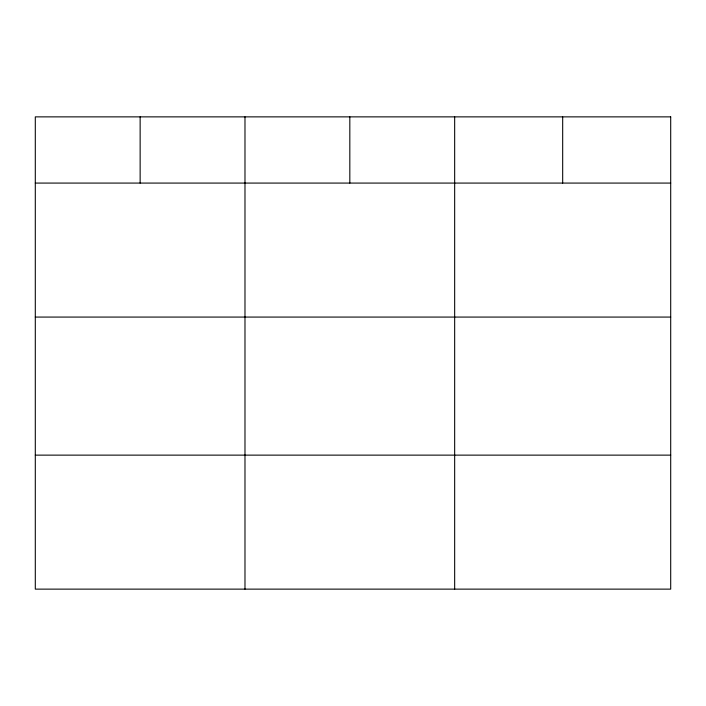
<?xml version="1.0" encoding="UTF-8"?>
<svg xmlns="http://www.w3.org/2000/svg" width="706" height="706" viewBox="0 0 706 706"><rect width="100%" height="100%" fill="white"/><g stroke="black" fill="none" stroke-linecap="round" stroke-linejoin="round"><path stroke-width="1.06" d="M35.3 183.075L670.7 183.075M35.3 317.073L670.7 317.073M35.3 455.132L670.7 455.132M562.682 116.869L562.682 183.075M454.664 116.869L454.664 589.131M349.823 116.869L349.823 183.075M244.982 116.869L244.982 589.131M140.141 116.869L140.141 183.075M670.7 116.869L35.3 116.869L35.3 589.131L670.7 589.131L670.7 116.869"/></g></svg>
